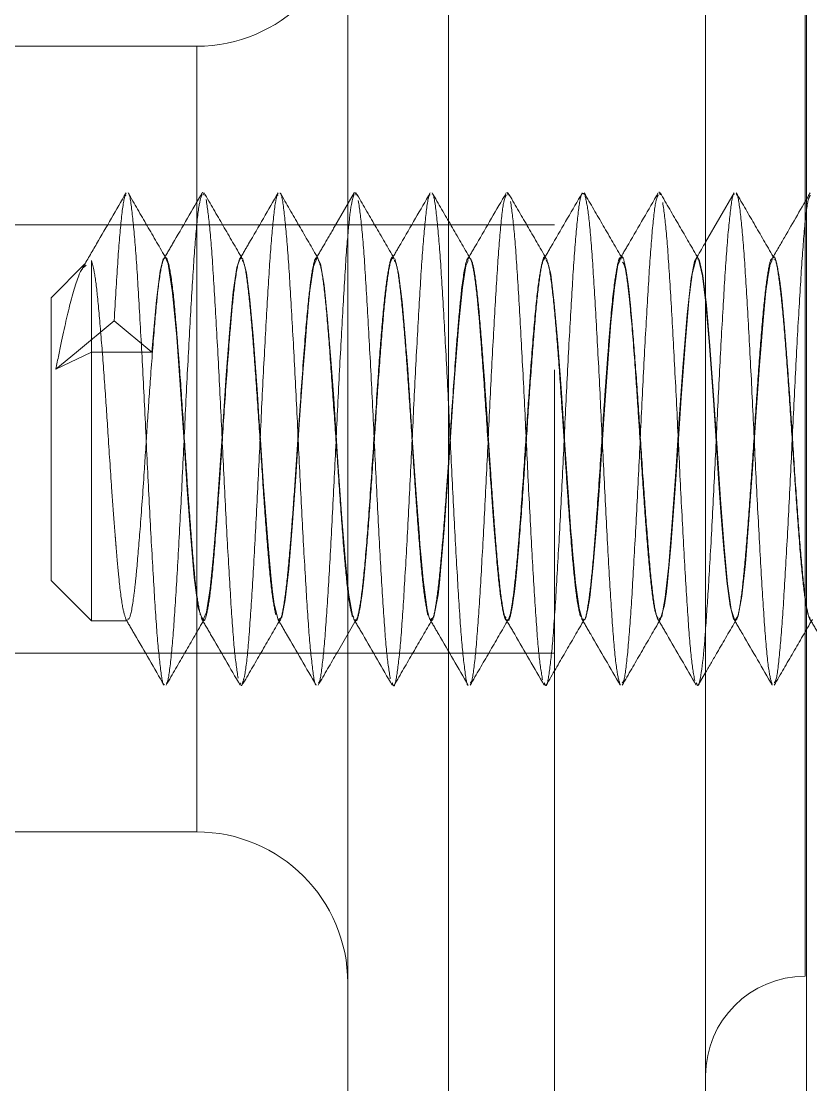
# Model space of a CAD drawing. Header units: millimetres. Extents: x 89051 to 218395, y -330386 to -125649.
# Drawn here: x 100608 to 100666.8, y -129210.3 to -129131.1 of the extents above; entities that cross this region are included whole.
import ezdxf

# ---------------------------------------------------------------- set-up
doc = ezdxf.new("R2010")
doc.units = ezdxf.units.MM
doc.header["$LTSCALE"] = 13
doc.linetypes.add('CENTER', pattern=[50.8, 31.75, -6.35, 6.35, -6.35])
doc.linetypes.add('HIDDEN', pattern=[9.525, 6.35, -3.175])
doc.layers.get('0').update_dxf_attribs({"color": 1, "linetype": 'CENTER'})

msp = doc.modelspace()

# ---------------------------------------------------------------- linework, layer by layer
at = {"color": 8, "linetype": 'Continuous', "lineweight": 15}
for p, q in [((100639.847, -129245.592), (100639.847, -129078.905)), ((100666.509, -129235.111), (100666.509, -129089.386)), ((100621.097, -129191.499), (100621.097, -129132.999))]:
    msp.add_line(p, q, dxfattribs=at)
at = {"color": 7, "linetype": 'HIDDEN', "lineweight": 0}
for p, q in [((100639.847, -129078.905), (100639.847, -129245.592)), ((100647.759, -129239.649), (100647.759, -129084.849)), ((100666.414, -129122.255), (100666.414, -129202.242)), ((100621.097, -129132.999), (100621.097, -129191.499)), ((100621.648, -129144.102), (100621.54, -129143.868)), ((100644.298, -129144.083), (100644.215, -129143.854)), ((100655.624, -129144.072), (100655.552, -129143.853)), ((100661.14, -129143.916), (100659.009, -129147.591)), ((100647.759, -129146.311), (100591.509, -129146.311)), ((100613.259, -129155.774), (100613.259, -129148.948)), ((100618.763, -129148.726), (100618.725, -129148.726)), ((100624.425, -129148.726), (100624.387, -129148.726)), ((100630.088, -129148.726), (100630.05, -129148.726)), ((100635.75, -129148.726), (100635.712, -129148.726)), ((100641.413, -129148.726), (100641.375, -129148.726)), ((100647.075, -129148.726), (100647.038, -129148.726)), ((100652.737, -129148.726), (100652.702, -129148.726)), ((100658.4, -129148.726), (100658.363, -129148.726)), ((100664.062, -129148.726), (100664.025, -129148.726)), ((100612.772, -129149.214), (100610.259, -129151.726)), ((100610.259, -129172.771), (100610.259, -129151.726)), ((100612.137, -129155.773), (100614.949, -129153.44)), ((100614.949, -129153.44), (100617.762, -129155.773)), ((100612.137, -129155.773), (100610.6, -129157.047)), ((100610.6, -129157.047), (100613.259, -129155.774)), ((100617.762, -129155.774), (100613.259, -129155.774)), ((100613.259, -129155.774), (100613.259, -129175.771)), ((100610.259, -129172.771), (100613.259, -129175.771)), ((100613.259, -129175.771), (100615.931, -129175.771)), ((100621.559, -129175.771), (100621.593, -129175.771)), ((100627.212, -129175.771), (100627.257, -129175.771)), ((100638.536, -129175.771), (100638.581, -129175.771)), ((100644.205, -129175.771), (100644.243, -129175.771)), ((100649.872, -129175.771), (100649.907, -129175.771)), ((100661.194, -129175.771), (100661.232, -129175.771)), ((100591.509, -129178.186), (100647.759, -129178.186)), ((100624.436, -129180.634), (100624.331, -129180.395))]:
    msp.add_line(p, q, dxfattribs=at)
at = {"color": 7, "linetype": 'Continuous', "lineweight": 15}
for p, q in [((100659.009, -129245.592), (100659.009, -129078.905)), ((100632.347, -129238.092), (100632.347, -129086.405)), ((100621.097, -129132.999), (100585.505, -129132.999)), ((100632.828, -129143.915), (100631.393, -129146.391)), ((100632.976, -129144.1), (100632.877, -129143.859)), ((100631.573, -129178.111), (100632.98, -129175.688)), ((100658.454, -129180.581), (100659.009, -129179.622)), ((100598.71, -129191.499), (100621.097, -129191.499))]:
    msp.add_line(p, q, dxfattribs=at)
at = {"color": 7, "linetype": 'HIDDEN', "lineweight": 0, "flags": 128}
for points in [[(100624.387, -129148.796), (100624.35, -129148.738), (100624.083, -129149.472), (100623.818, -129151.291), (100623.554, -129154.04), (100623.292, -129157.485), (100623.031, -129161.335), (100622.771, -129165.262), (100622.57, -129168.153), (100622.353, -129170.901), (100622.109, -129173.365), (100621.838, -129175.141), (100621.541, -129175.768), (100621.216, -129174.823), (100620.916, -129172.548), (100620.652, -129169.586), (100620.392, -129166), (100620.132, -129162.099), (100619.871, -129158.211), (100619.607, -129154.665), (100619.296, -129151.354), (100618.96, -129149.194), (100618.761, -129148.738), (100618.608, -129148.85), (100618.384, -129149.73), (100618.102, -129151.905), (100617.762, -129155.774), (100617.762, -129155.774)], [(100632.812, -129175.537), (100632.705, -129175.38), (100632.432, -129173.868), (100632.175, -129171.405), (100631.911, -129168.143), (100631.64, -129164.347), (100631.512, -129162.403), (100631.449, -129161.427), (100631.418, -129160.941), (100631.402, -129160.698), (100631.394, -129160.577), (100631.391, -129160.517), (100631.389, -129160.486), (100631.388, -129160.471), (100631.387, -129160.464), (100631.387, -129160.46), (100631.387, -129160.458), (100631.387, -129160.457), (100631.387, -129160.457), (100631.387, -129160.456), (100631.387, -129160.456), (100631.387, -129160.456), (100631.387, -129160.456), (100631.358, -129160.026), (100631.304, -129159.232), (100631.117, -129156.638), (100630.851, -129153.319), (100630.595, -129150.792), (100630.323, -129149.196), (100630.065, -129148.731), (100629.802, -129149.407), (100629.531, -129151.197), (100629.402, -129152.433), (100629.339, -129153.129), (100629.308, -129153.496), (100629.293, -129153.683), (100629.285, -129153.778), (100629.281, -129153.826), (100629.279, -129153.849), (100629.278, -129153.861), (100629.278, -129153.867), (100629.277, -129153.87), (100629.277, -129153.872), (100629.277, -129153.873), (100629.277, -129153.873), (100629.277, -129153.873), (100629.277, -129153.873), (100629.277, -129153.873), (100629.277, -129153.873), (100629.246, -129154.249), (100629.191, -129154.925), (100629.008, -129157.317), (100628.741, -129161.175), (100628.486, -129165.065), (100628.214, -129168.797), (100627.955, -129171.916), (100627.693, -129174.227), (100627.496, -129175.287), (100627.433, -129175.503), (100627.174, -129175.711), (100626.869, -129174.543), (100626.737, -129173.616), (100626.632, -129172.681), (100626.409, -129170.181), (100626.075, -129165.769), (100625.843, -129162.308), (100625.736, -129160.622), (100625.618, -129158.897), (100625.295, -129154.6), (100625.056, -129151.893), (100624.801, -129149.883), (100624.5, -129148.777), (100624.5, -129148.777)], [(100641.306, -129148.958), (100641.141, -129149.346), (100640.884, -129150.954), (100640.623, -129153.621), (100640.305, -129157.698), (100640.183, -129159.425), (100640.079, -129160.969), (100639.857, -129164.39), (100639.524, -129168.995), (100639.291, -129171.779), (100639.178, -129172.943), (100639.072, -129173.841), (100638.763, -129175.491), (100638.504, -129175.719), (100638.472, -129175.667), (100638.456, -129175.635), (100638.448, -129175.617), (100638.444, -129175.607), (100638.443, -129175.605), (100638.443, -129175.604), (100638.443, -129175.604), (100638.443, -129175.604), (100638.443, -129175.604), (100638.443, -129175.604), (100638.443, -129175.604), (100638.443, -129175.604), (100638.443, -129175.604), (100638.443, -129175.604), (100638.442, -129175.603), (100638.413, -129175.526), (100638.268, -129174.959), (100637.962, -129172.734), (100637.786, -129170.83), (100637.728, -129170.11), (100637.71, -129169.891), (100637.701, -129169.773), (100637.695, -129169.701), (100637.681, -129169.532), (100637.632, -129168.907), (100637.443, -129166.377), (100637.181, -129162.496), (100636.923, -129158.61), (100636.787, -129156.73), (100636.718, -129155.833), (100636.684, -129155.398), (100636.667, -129155.183), (100636.659, -129155.077), (100636.654, -129155.024), (100636.652, -129154.998), (100636.651, -129154.984), (100636.651, -129154.978), (100636.65, -129154.975), (100636.65, -129154.973), (100636.65, -129154.972), (100636.65, -129154.972), (100636.65, -129154.971), (100636.65, -129154.971), (100636.65, -129154.971), (100636.65, -129154.971), (100636.642, -129154.867), (100636.627, -129154.677), (100636.577, -129154.052), (100636.395, -129152.022), (100636.129, -129149.899), (100635.859, -129148.831), (100635.859, -129148.831)], [(100652.63, -129148.961), (100652.479, -129149.287), (100652.207, -129150.975), (100651.953, -129153.571), (100651.685, -129156.949), (100651.42, -129160.75), (100651.29, -129162.719), (100651.226, -129163.703), (100651.194, -129164.192), (100651.178, -129164.435), (100651.171, -129164.557), (100651.167, -129164.618), (100651.165, -129164.648), (100651.164, -129164.663), (100651.163, -129164.671), (100651.163, -129164.674), (100651.163, -129164.676), (100651.163, -129164.677), (100651.163, -129164.678), (100651.163, -129164.678), (100651.163, -129164.678), (100651.163, -129164.678), (100651.163, -129164.678), (100651.16, -129164.711), (100651.156, -129164.771), (100651.142, -129164.978), (100651.09, -129165.725), (100650.891, -129168.447), (100650.629, -129171.644), (100650.37, -129174.038), (100650.234, -129174.885), (100650.166, -129175.206), (100650.132, -129175.341), (100650.115, -129175.401), (100650.106, -129175.429), (100650.102, -129175.443), (100650.1, -129175.45), (100650.099, -129175.453), (100650.098, -129175.455), (100650.098, -129175.456), (100650.098, -129175.456), (100650.098, -129175.457), (100650.098, -129175.457), (100650.098, -129175.457), (100650.098, -129175.457), (100650.098, -129175.457), (100650.098, -129175.457), (100650.09, -129175.481), (100650.075, -129175.525), (100650.025, -129175.649), (100649.843, -129175.735), (100649.576, -129174.871), (100649.311, -129172.942), (100649.181, -129171.625), (100649.117, -129170.89), (100649.085, -129170.505), (100649.069, -129170.309), (100649.061, -129170.209), (100649.057, -129170.16), (100649.055, -129170.135), (100649.054, -129170.122), (100649.054, -129170.116), (100649.053, -129170.113), (100649.053, -129170.111), (100649.053, -129170.11), (100649.053, -129170.11), (100649.053, -129170.11), (100649.053, -129170.11), (100649.053, -129170.109), (100649.053, -129170.109), (100649.045, -129170.004), (100649.029, -129169.811), (100648.976, -129169.146), (100648.782, -129166.566), (100648.519, -129162.688), (100648.261, -129158.801), (100647.989, -129155.138), (100647.733, -129152.149), (100647.467, -129149.981), (100647.165, -129148.797), (100647.165, -129148.797)], [(100661.075, -129175.654), (100660.826, -129174.662), (100660.589, -129172.842), (100660.364, -129170.438), (100660.151, -129167.692), (100659.95, -129164.819), (100659.761, -129161.999), (100659.584, -129159.365), (100659.265, -129154.975), (100658.995, -129151.931), (100658.773, -129150.108), (100658.472, -129148.826), (100658.393, -129148.734), (100658.372, -129148.727), (100658.366, -129148.726), (100658.363, -129148.726), (100658.363, -129148.726), (100658.363, -129148.726), (100658.363, -129148.726), (100658.363, -129148.726), (100658.363, -129148.726), (100658.363, -129148.726), (100658.175, -129149.038), (100657.932, -129150.301), (100657.635, -129152.974), (100657.311, -129156.937), (100657.045, -129160.751), (100656.782, -129164.693), (100656.523, -129168.428), (100656.262, -129171.639), (100656, -129174.049), (100655.736, -129175.453), (100655.538, -129175.661)], [(100658.4, -129148.854), (100658.292, -129148.829), (100658.012, -129149.956), (100657.944, -129150.406), (100657.91, -129150.656), (100657.893, -129150.786), (100657.889, -129150.82), (100657.886, -129150.836), (100657.885, -129150.845), (100657.885, -129150.846), (100657.885, -129150.846), (100657.885, -129150.846), (100657.885, -129150.846), (100657.885, -129150.846), (100657.885, -129150.846), (100657.885, -129150.846), (100657.885, -129150.847), (100657.885, -129150.848), (100657.882, -129150.868), (100657.849, -129151.148), (100657.792, -129151.667), (100657.505, -129154.906), (100657.188, -129159.177), (100656.958, -129162.634), (100656.858, -129164.202), (100656.736, -129165.961), (100656.411, -129170.24), (100656.17, -129172.889), (100656.138, -129173.183), (100656.122, -129173.325), (100656.115, -129173.395), (100656.113, -129173.412), (100656.112, -129173.421), (100656.111, -129173.425), (100656.111, -129173.425), (100656.111, -129173.426), (100656.111, -129173.426), (100656.111, -129173.426), (100656.111, -129173.426), (100656.111, -129173.426), (100656.111, -129173.429), (100656.108, -129173.453), (100656.103, -129173.494), (100656.087, -129173.622), (100655.942, -129174.628), (100655.629, -129175.738), (100655.568, -129175.669)], [(100663.958, -129148.955), (100663.818, -129149.233), (100663.682, -129149.915), (100663.613, -129150.359), (100663.579, -129150.605), (100663.562, -129150.734), (100663.554, -129150.8), (100663.549, -129150.833), (100663.547, -129150.85), (100663.546, -129150.858), (100663.546, -129150.863), (100663.545, -129150.865), (100663.545, -129150.866), (100663.545, -129150.866), (100663.545, -129150.867), (100663.545, -129150.867), (100663.545, -129150.867), (100663.545, -129150.867), (100663.545, -129150.867), (100663.538, -129150.926), (100663.524, -129151.047), (100663.474, -129151.49), (100663.29, -129153.423), (100663.024, -129156.767), (100662.754, -129160.594), (100662.501, -129164.485), (100662.408, -129165.826), (100662.229, -129168.27), (100661.966, -129171.505), (100661.709, -129173.94), (100661.436, -129175.413), (100661.18, -129175.748), (100660.915, -129174.941), (100660.644, -129173.036), (100660.394, -129170.297), (100660.121, -129166.754), (100659.86, -129162.939), (100659.599, -129158.992), (100659.327, -129155.307), (100659.07, -129152.279), (100658.806, -129150.066), (100658.535, -129148.886), (100658.535, -129148.886)]]:
    msp.add_lwpolyline(points, dxfattribs=at)
at = {"color": 7, "linetype": 'Continuous', "lineweight": 15}
for centre, start, end in [((100621.097, -129121.749), 270, 0), ((100621.097, -129202.749), 0, 90)]:
    msp.add_arc(centre, 11.25, start, end, dxfattribs=at)
at = {"color": 7, "linetype": 'HIDDEN', "lineweight": 0}
msp.add_arc((100666.414, -129209.648), 7.405, 90, 180, dxfattribs=at)
for points, knots in [([(100615.841, -129143.914), (100615.108, -129145.181), (100614.023, -129147.054), (100612.934, -129148.925), (100612.581, -129149.532)], [0, 0, 0, 0, 0.6760482, 1, 1, 1, 1]), ([(100615.839, -129144.096), (100615.807, -129144.106), (100615.689, -129144.14), (100615.468, -129145.831), (100615.21, -129148.938), (100615.036, -129151.94), (100614.949, -129153.44)], [0, 0, 0, 0, 0.111462, 0.410534, 0.705454, 1, 1, 1, 1]), ([(100618.67, -129180.504), (100618.661, -129180.512), (100618.565, -129180.593), (100618.372, -129179.26), (100618.104, -129176.505), (100617.854, -129172.382), (100617.577, -129167.452), (100617.32, -129162.056), (100617.06, -129156.677), (100616.784, -129151.794), (100616.534, -129147.742), (100616.264, -129145.099), (100616.078, -129143.843), (100615.988, -129143.945), (100615.984, -129143.949)], [0, 0, 0, 0, 0.0107249, 0.1097801, 0.2085706, 0.3058148, 0.4052503, 0.503089, 0.6011703, 0.7005577, 0.797709, 0.8966584, 0.9955704, 1, 1, 1, 1]), ([(100618.824, -129148.811), (100618.35, -129147.996), (100617.403, -129146.364), (100616.457, -129144.732), (100615.984, -129143.915)], [0, 0, 0, 0, 0.499723, 1, 1, 1, 1]), ([(100621.504, -129143.914), (100620.771, -129145.18), (100619.807, -129146.845), (100618.838, -129148.509), (100618.606, -129148.908)], [0, 0, 0, 0, 0.760057, 1, 1, 1, 1]), ([(100621.502, -129144.012), (100621.427, -129144.211), (100621.264, -129144.646), (100621.002, -129147.158), (100620.754, -129150.928), (100620.481, -129155.693), (100620.214, -129161.009), (100619.963, -129166.44), (100619.686, -129171.491), (100619.43, -129175.798), (100619.169, -129178.843), (100618.956, -129180.418), (100618.845, -129180.417), (100618.82, -129180.416)], [0, 0, 0, 0, 0.0842827, 0.1836298, 0.2807793, 0.3800008, 0.4787302, 0.5761388, 0.6756691, 0.7734142, 0.8717421, 0.9711517, 1, 1, 1, 1]), ([(100624.485, -129148.808), (100624.011, -129147.993), (100623.064, -129146.361), (100622.118, -129144.729), (100621.645, -129143.913)], [0, 0, 0, 0, 0.4997189, 1, 1, 1, 1]), ([(100627.165, -129143.918), (100626.432, -129145.183), (100625.477, -129146.832), (100624.519, -129148.478), (100624.296, -129148.862)], [0, 0, 0, 0, 0.7671847, 1, 1, 1, 1]), ([(100627.162, -129144.086), (100627.135, -129144.088), (100627.022, -129144.097), (100626.807, -129145.703), (100626.546, -129148.78), (100626.29, -129153.106), (100626.013, -129158.17), (100625.762, -129163.603), (100625.494, -129168.912), (100625.222, -129173.661), (100624.973, -129177.405), (100624.713, -129179.874), (100624.553, -129180.286), (100624.48, -129180.472)], [0, 0, 0, 0, 0.031528, 0.130921, 0.229143, 0.326914, 0.426399, 0.523731, 0.622476, 0.721624, 0.818744, 0.91808, 1, 1, 1, 1]), ([(100630.149, -129148.811), (100629.676, -129147.996), (100628.729, -129146.366), (100627.784, -129144.735), (100627.311, -129143.919)], [0, 0, 0, 0, 0.499763, 1, 1, 1, 1]), ([(100629.997, -129180.534), (100629.992, -129180.54), (100629.9, -129180.637), (100629.711, -129179.359), (100629.442, -129176.681), (100629.192, -129172.608), (100628.916, -129167.711), (100628.657, -129162.326), (100628.399, -129156.935), (100628.122, -129152.019), (100627.872, -129147.917), (100627.603, -129145.196), (100627.412, -129143.887), (100627.319, -129143.973), (100627.312, -129143.98)], [0, 0, 0, 0, 0.006711, 0.105669, 0.204574, 0.301749, 0.401154, 0.499163, 0.597073, 0.696497, 0.793711, 0.892551, 0.991566, 1, 1, 1, 1]), ([(100635.811, -129148.81), (100635.338, -129147.996), (100634.391, -129146.365), (100633.445, -129144.733), (100632.972, -129143.917)], [0, 0, 0, 0, 0.499741, 1, 1, 1, 1]), ([(100638.491, -129143.914), (100637.759, -129145.18), (100636.81, -129146.817), (100635.858, -129148.453), (100635.642, -129148.825)], [0, 0, 0, 0, 0.772943, 1, 1, 1, 1]), ([(100638.49, -129144.07), (100638.466, -129144.066), (100638.357, -129144.048), (100638.145, -129145.587), (100637.883, -129148.592), (100637.628, -129152.872), (100637.351, -129157.906), (100637.099, -129163.331), (100636.833, -129168.662), (100636.56, -129173.434), (100636.311, -129177.287), (100636.037, -129179.773), (100635.82, -129180.852), (100635.694, -129180.499), (100635.655, -129180.388)], [0, 0, 0, 0, 0.025928, 0.119873, 0.212909, 0.305235, 0.399331, 0.491469, 0.584729, 0.678569, 0.770402, 0.864282, 0.957467, 1, 1, 1, 1]), ([(100641.474, -129148.811), (100641, -129147.995), (100640.053, -129146.364), (100639.107, -129144.732), (100638.634, -129143.915)], [0, 0, 0, 0, 0.499718, 1, 1, 1, 1]), ([(100641.322, -129180.569), (100641.32, -129180.571), (100641.233, -129180.679), (100641.05, -129179.451), (100640.779, -129176.855), (100640.53, -129172.832), (100640.254, -129167.969), (100639.993, -129162.597), (100639.737, -129157.195), (100639.46, -129152.246), (100639.209, -129148.096), (100638.942, -129145.294), (100638.745, -129143.928), (100638.647, -129144.001), (100638.635, -129144.011)], [0, 0, 0, 0, 0.001621, 0.100409, 0.199357, 0.296422, 0.395724, 0.493841, 0.59153, 0.690918, 0.788151, 0.886812, 0.985859, 1, 1, 1, 1]), ([(100644.152, -129143.917), (100643.42, -129145.182), (100642.453, -129146.852), (100641.482, -129148.519), (100641.247, -129148.924)], [0, 0, 0, 0, 0.75754, 1, 1, 1, 1]), ([(100644.15, -129144.063), (100644.085, -129144.204), (100643.932, -129144.536), (100643.678, -129146.852), (100643.43, -129150.499), (100643.159, -129155.189), (100642.889, -129160.468), (100642.64, -129165.909), (100642.363, -129171.019), (100642.104, -129175.417), (100641.846, -129178.604), (100641.624, -129180.324), (100641.504, -129180.378), (100641.471, -129180.393)], [0, 0, 0, 0, 0.073828, 0.173336, 0.270603, 0.369693, 0.468715, 0.566019, 0.665552, 0.763673, 0.861719, 0.961267, 1, 1, 1, 1]), ([(100647.135, -129148.808), (100646.661, -129147.992), (100645.714, -129146.361), (100644.768, -129144.729), (100644.295, -129143.912)], [0, 0, 0, 0, 0.499725, 1, 1, 1, 1]), ([(100649.815, -129143.916), (100649.083, -129145.181), (100648.129, -129146.828), (100647.172, -129148.473), (100646.95, -129148.854)], [0, 0, 0, 0, 0.7679262, 1, 1, 1, 1]), ([(100649.963, -129144.036), (100649.895, -129143.964), (100649.741, -129143.802), (100649.485, -129145.423), (100649.22, -129148.421), (100648.967, -129152.636), (100648.689, -129157.644), (100648.436, -129163.061), (100648.172, -129168.407), (100647.897, -129173.216), (100647.649, -129177.123), (100647.376, -129179.685), (100647.154, -129180.832), (100647.025, -129180.5), (100646.982, -129180.39)], [0, 0, 0, 0, 0.07121, 0.160368, 0.248854, 0.336418, 0.42578, 0.513384, 0.601823, 0.691003, 0.778217, 0.867303, 0.95592, 1, 1, 1, 1]), ([(100652.8, -129148.813), (100652.327, -129147.998), (100651.38, -129146.368), (100650.435, -129144.737), (100649.962, -129143.92)], [0, 0, 0, 0, 0.499754, 1, 1, 1, 1]), ([(100652.646, -129180.555), (100652.561, -129180.278), (100652.387, -129179.713), (100652.117, -129176.972), (100651.868, -129173.068), (100651.593, -129168.222), (100651.33, -129162.868), (100651.076, -129157.459), (100650.798, -129152.464), (100650.547, -129148.318), (100650.279, -129145.242), (100650.1, -129144.435), (100650.009, -129144.031)], [0, 0, 0, 0, 0.097101, 0.198084, 0.297018, 0.398214, 0.498416, 0.597873, 0.699226, 0.798464, 0.898927, 1, 1, 1, 1]), ([(100655.479, -129143.914), (100654.746, -129145.18), (100653.778, -129146.851), (100652.806, -129148.521), (100652.571, -129148.926)], [0, 0, 0, 0, 0.7572411, 1, 1, 1, 1]), ([(100655.476, -129144.075), (100655.415, -129144.192), (100655.267, -129144.477), (100655.017, -129146.704), (100654.767, -129150.289), (100654.498, -129154.939), (100654.227, -129160.198), (100653.978, -129165.642), (100653.702, -129170.78), (100653.441, -129175.222), (100653.185, -129178.48), (100652.956, -129180.282), (100652.831, -129180.366), (100652.792, -129180.392)], [0, 0, 0, 0, 0.069352, 0.16869, 0.265814, 0.36459, 0.463511, 0.560559, 0.659843, 0.757929, 0.855608, 0.954975, 1, 1, 1, 1]), ([(100658.46, -129148.809), (100657.987, -129147.994), (100657.04, -129146.363), (100656.094, -129144.731), (100655.621, -129143.915)], [0, 0, 0, 0, 0.499742, 1, 1, 1, 1]), ([(100661.14, -129144.029), (100661.125, -129144.02), (100661.024, -129143.959), (100660.823, -129145.368), (100660.557, -129148.224), (100660.305, -129152.409), (100660.028, -129157.38), (100659.773, -129162.795), (100659.511, -129168.132), (100659.245, -129172.907), (100659.085, -129175.245), (100659.009, -129176.341)], [0, 0, 0, 0, 0.021845, 0.146606, 0.27069, 0.393176, 0.518306, 0.64115, 0.764807, 0.889767, 1, 1, 1, 1]), ([(100664.124, -129148.81), (100663.65, -129147.995), (100662.703, -129146.363), (100661.757, -129144.731), (100661.284, -129143.914)], [0, 0, 0, 0, 0.499715, 1, 1, 1, 1]), ([(100663.972, -129180.527), (100663.891, -129180.284), (100663.722, -129179.777), (100663.454, -129177.135), (100663.206, -129173.289), (100662.932, -129168.478), (100662.667, -129163.139), (100662.414, -129157.718), (100662.137, -129152.706), (100661.884, -129148.46), (100661.62, -129145.507), (100661.412, -129144.015), (100661.306, -129144.05), (100661.285, -129144.057)], [0, 0, 0, 0, 0.090758, 0.189851, 0.286836, 0.385991, 0.484383, 0.58177, 0.681147, 0.778559, 0.87692, 0.97609, 1, 1, 1, 1]), ([(100666.802, -129143.917), (100666.162, -129145.022), (100665.196, -129146.691), (100664.226, -129148.357), (100663.899, -129148.92)], [0, 0, 0, 0, 0.662296, 1, 1, 1, 1]), ([(100666.799, -129144.094), (100666.743, -129144.187), (100666.601, -129144.427), (100666.355, -129146.559), (100666.104, -129150.081), (100665.837, -129154.692), (100665.564, -129159.929), (100665.316, -129165.375), (100665.041, -129170.539), (100664.778, -129175.025), (100664.524, -129178.349), (100664.291, -129180.226), (100664.163, -129180.346), (100664.121, -129180.385)], [0, 0, 0, 0, 0.0638442, 0.1634042, 0.2607951, 0.3596466, 0.4588547, 0.5560579, 0.6554852, 0.7539211, 0.851646, 0.9512231, 1, 1, 1, 1]), ([(100624.179, -129180.047), (100624.087, -129179.437), (100623.905, -129178.23), (100623.651, -129174.651), (100623.386, -129170.131), (100623.112, -129164.913), (100622.864, -129159.471), (100622.59, -129154.262), (100622.325, -129149.761), (100622.071, -129146.207), (100621.889, -129145.021), (100621.797, -129144.422)], [0, 0, 0, 0, 0.1122157, 0.2221055, 0.3333128, 0.4452294, 0.5547459, 0.6666975, 0.7778385, 0.8877816, 1, 1, 1, 1]), ([(100635.517, -129180.113), (100635.425, -129179.528), (100635.243, -129178.371), (100634.988, -129174.851), (100634.725, -129170.375), (100634.45, -129165.181), (100634.202, -129159.739), (100633.928, -129154.508), (100633.662, -129149.964), (100633.409, -129146.35), (100633.227, -129145.115), (100633.135, -129144.491)], [0, 0, 0, 0, 0.112219, 0.22224, 0.333289, 0.445285, 0.554807, 0.666673, 0.777968, 0.887791, 1, 1, 1, 1]), ([(100646.855, -129180.175), (100646.764, -129179.616), (100646.582, -129178.508), (100646.325, -129175.05), (100646.063, -129170.618), (100645.788, -129165.449), (100645.539, -129160.009), (100645.267, -129154.755), (100644.999, -129150.169), (100644.748, -129146.495), (100644.566, -129145.212), (100644.474, -129144.563)], [0, 0, 0, 0, 0.112212, 0.222385, 0.333264, 0.445329, 0.554879, 0.666649, 0.778086, 0.887811, 1, 1, 1, 1]), ([(100658.194, -129180.233), (100658.102, -129179.7), (100657.92, -129178.641), (100657.662, -129175.245), (100657.402, -129170.858), (100657.126, -129165.716), (100656.877, -129160.279), (100656.606, -129155.004), (100656.337, -129150.377), (100656.086, -129146.645), (100655.904, -129145.313), (100655.812, -129144.639)], [0, 0, 0, 0, 0.112194, 0.22254, 0.33324, 0.445363, 0.554961, 0.666625, 0.778195, 0.887842, 1, 1, 1, 1]), ([(100631.393, -129146.391), (100631.138, -129146.831), (100630.651, -129147.672), (100630.162, -129148.511), (100629.928, -129148.913)], [0, 0, 0, 0, 0.522195, 1, 1, 1, 1]), ([(100632.347, -129147.179), (100632.346, -129147.19), (100632.256, -129147.992), (100632.093, -129150.825), (100631.82, -129155.41), (100631.552, -129160.747), (100631.301, -129166.173), (100631.024, -129171.257), (100630.767, -129175.608), (100630.507, -129178.727), (100630.288, -129180.377), (100630.172, -129180.4), (100630.142, -129180.406)], [0, 0, 0, 0, 0.001702, 0.119614, 0.239905, 0.359855, 0.477946, 0.598692, 0.717484, 0.836598, 0.957281, 1, 1, 1, 1]), ([(100615.826, -129175.67), (100615.744, -129175.43), (100615.567, -129174.912), (100615.341, -129173.108), (100615.187, -129171.436), (100615.113, -129170.557), (100615.079, -129170.13), (100615.065, -129169.946), (100615.06, -129169.887), (100615.058, -129169.858), (100615.057, -129169.843), (100615.056, -129169.836), (100615.056, -129169.832), (100615.056, -129169.83), (100615.055, -129169.829), (100615.055, -129169.829), (100615.055, -129169.829), (100615.055, -129169.829), (100615.055, -129169.829), (100615.054, -129169.816), (100615.049, -129169.755), (100615.038, -129169.611), (100615.006, -129169.209), (100614.912, -129168.018), (100614.729, -129165.53), (100614.497, -129161.952), (100614.241, -129158.059), (100613.967, -129154.512), (100613.718, -129151.586), (100613.474, -129149.707), (100613.324, -129149.174), (100613.259, -129148.948)], [0, 0, 0, 0, 0.095639, 0.206289, 0.256873, 0.282364, 0.295112, 0.298299, 0.299893, 0.30069, 0.301088, 0.301287, 0.301387, 0.301437, 0.301462, 0.301474, 0.30148, 0.301483, 0.301485, 0.301486, 0.302635, 0.307276, 0.315045, 0.339959, 0.41476, 0.52342, 0.617321, 0.720698, 0.827018, 0.926417, 1, 1, 1, 1]), ([(100621.366, -129175.331), (100621.274, -129174.886), (100621.094, -129174.01), (100620.841, -129171.393), (100620.581, -129168.139), (100620.309, -129164.344), (100620.06, -129160.341), (100619.831, -129157.11), (100619.657, -129154.894), (100619.489, -129152.825), (100619.264, -129150.502), (100618.98, -129148.955), (100618.733, -129148.584), (100618.478, -129149.209), (100618.203, -129151.013), (100617.94, -129153.946), (100617.668, -129157.431), (100617.408, -129161.232), (100617.165, -129165.116), (100616.889, -129168.884), (100616.663, -129171.597), (100616.509, -129173.164), (100616.324, -129174.62), (100616.126, -129175.711), (100615.977, -129175.662), (100615.931, -129175.647)], [0, 0, 0, 0, 0.048866, 0.096051, 0.145781, 0.191733, 0.240716, 0.291558, 0.314141, 0.334304, 0.386545, 0.442712, 0.483059, 0.528598, 0.584157, 0.627946, 0.683014, 0.72849, 0.769542, 0.825335, 0.873703, 0.895062, 0.915159, 0.973804, 1, 1, 1, 1]), ([(100624.425, -129148.818), (100624.379, -129148.816), (100624.231, -129148.809), (100623.99, -129150.084), (100623.736, -129152.349), (100623.49, -129155.364), (100623.194, -129159.322), (100622.971, -129162.84), (100622.841, -129164.819), (100622.783, -129165.642), (100622.641, -129167.659), (100622.415, -129170.588), (100622.151, -129173.49), (100621.881, -129175.216), (100621.665, -129175.949), (100621.533, -129175.641), (100621.488, -129175.536)], [0, 0, 0, 0, 0.048479, 0.15642, 0.235097, 0.308598, 0.419427, 0.520571, 0.544272, 0.556403, 0.578252, 0.687492, 0.778194, 0.863372, 0.953025, 1, 1, 1, 1]), ([(100626.98, -129175.325), (100626.893, -129174.881), (100626.718, -129173.993), (100626.457, -129171.368), (100626.197, -129168.048), (100625.937, -129164.212), (100625.675, -129160.212), (100625.413, -129156.389), (100625.149, -129153.047), (100624.884, -129150.549), (100624.663, -129149.116), (100624.531, -129148.991), (100624.487, -129148.95)], [0, 0, 0, 0, 0.105331, 0.210661, 0.315989, 0.421461, 0.526935, 0.63241, 0.737888, 0.843368, 0.94885, 1, 1, 1, 1]), ([(100630.05, -129148.76), (100630.033, -129148.753), (100629.915, -129148.705), (100629.713, -129149.52), (100629.435, -129151.658), (100629.146, -129154.895), (100628.87, -129158.762), (100628.624, -129162.425), (100628.419, -129165.47), (100628.221, -129168.247), (100628.004, -129170.981), (100627.77, -129173.44), (100627.506, -129175.167), (100627.32, -129175.915), (100627.222, -129175.731), (100627.212, -129175.712)], [0, 0, 0, 0, 0.0192803, 0.1299973, 0.2133075, 0.3150277, 0.435072, 0.5023045, 0.574161, 0.6506376, 0.709958, 0.8029908, 0.8960222, 0.9890521, 1, 1, 1, 1]), ([(100632.695, -129175.472), (100632.638, -129175.252), (100632.492, -129174.687), (100632.256, -129172.834), (100632.002, -129169.89), (100631.745, -129166.271), (100631.469, -129162.305), (100631.194, -129158.336), (100630.938, -129154.711), (100630.684, -129151.751), (100630.414, -129149.567), (100630.235, -129149.091), (100630.145, -129148.852)], [0, 0, 0, 0, 0.065937, 0.169227, 0.272502, 0.376479, 0.480478, 0.584435, 0.688369, 0.790782, 0.894906, 1, 1, 1, 1]), ([(100635.712, -129148.774), (100635.704, -129148.758), (100635.607, -129148.572), (100635.422, -129149.302), (100635.157, -129151.003), (100634.894, -129153.781), (100634.602, -129157.658), (100634.286, -129162.477), (100633.956, -129167.437), (100633.653, -129171.351), (100633.376, -129174.035), (100633.125, -129175.399), (100632.966, -129175.885), (100632.889, -129175.766), (100632.887, -129175.763)], [0, 0, 0, 0, 0.008532, 0.101758, 0.194981, 0.288202, 0.381421, 0.50824, 0.625484, 0.733126, 0.831141, 0.919506, 0.9982, 1, 1, 1, 1]), ([(100635.75, -129148.825), (100635.716, -129148.806), (100635.583, -129148.733), (100635.348, -129149.861), (100635.07, -129152.215), (100634.816, -129155.355), (100634.538, -129159.057), (100634.287, -129163.045), (100634.02, -129166.961), (100633.793, -129169.899), (100633.642, -129171.638), (100633.569, -129172.41), (100633.533, -129172.773), (100633.514, -129172.948), (100633.505, -129173.035), (100633.501, -129173.077), (100633.499, -129173.099), (100633.497, -129173.109), (100633.497, -129173.115), (100633.497, -129173.117), (100633.496, -129173.119), (100633.496, -129173.119), (100633.496, -129173.119), (100633.496, -129173.12), (100633.496, -129173.12), (100633.496, -129173.12), (100633.493, -129173.149), (100633.484, -129173.228), (100633.458, -129173.458), (100633.371, -129174.16), (100633.199, -129175.2), (100633.033, -129175.893), (100632.932, -129175.717), (100632.918, -129175.692)], [0, 0, 0, 0, 0.037173, 0.146077, 0.239155, 0.331519, 0.42566, 0.517836, 0.611138, 0.705023, 0.751079, 0.77412, 0.785643, 0.791404, 0.794284, 0.795725, 0.796445, 0.796805, 0.796985, 0.797075, 0.79712, 0.797143, 0.797154, 0.797159, 0.797162, 0.797164, 0.797165, 0.800679, 0.806556, 0.825394, 0.89131, 0.984537, 1, 1, 1, 1]), ([(100638.317, -129175.37), (100638.229, -129174.942), (100638.055, -129174.086), (100637.796, -129171.496), (100637.535, -129168.203), (100637.274, -129164.385), (100637.011, -129160.389), (100636.748, -129156.555), (100636.484, -129153.188), (100636.22, -129150.647), (100635.996, -129149.157), (100635.86, -129149.004), (100635.813, -129148.952)], [0, 0, 0, 0, 0.105153, 0.210106, 0.315006, 0.419907, 0.52481, 0.629714, 0.734619, 0.839527, 0.944435, 1, 1, 1, 1]), ([(100647.038, -129148.742), (100647.035, -129148.736), (100646.967, -129148.593), (100646.824, -129149.079), (100646.576, -129150.318), (100646.297, -129152.97), (100646.025, -129156.342), (100645.769, -129159.99), (100645.508, -129163.918), (100645.259, -129167.571), (100645.02, -129170.654), (100644.811, -129172.929), (100644.592, -129174.65), (100644.388, -129175.598), (100644.199, -129175.863), (100643.976, -129175.497), (100643.732, -129174.129), (100643.484, -129171.749), (100643.294, -129169.455), (100643.172, -129167.818), (100643.107, -129166.923), (100643.085, -129166.605), (100643.076, -129166.48), (100643.072, -129166.426), (100643.07, -129166.401), (100643.069, -129166.389), (100643.069, -129166.383), (100643.069, -129166.38), (100643.068, -129166.379), (100643.068, -129166.378), (100643.068, -129166.378), (100643.068, -129166.377), (100643.068, -129166.377), (100643.068, -129166.377), (100642.96, -129164.865), (100642.757, -129161.846), (100642.478, -129157.719), (100642.235, -129154.436), (100642.006, -129151.746), (100641.761, -129149.718), (100641.561, -129148.911), (100641.436, -129148.748), (100641.399, -129148.729), (100641.384, -129148.727), (100641.379, -129148.726), (100641.376, -129148.726), (100641.375, -129148.726), (100641.375, -129148.726), (100641.375, -129148.726), (100641.375, -129148.726), (100641.375, -129148.726), (100641.375, -129148.726), (100641.375, -129148.726), (100641.375, -129148.726), (100641.375, -129148.726), (100641.374, -129148.726), (100641.364, -129148.727), (100641.296, -129148.744), (100641.118, -129149.091), (100640.868, -129150.633), (100640.61, -129153.259), (100640.356, -129156.452), (100640.096, -129160.244), (100639.848, -129164.003), (100639.617, -129167.324), (100639.376, -129170.466), (100639.109, -129173.309), (100638.843, -129175.105), (100638.652, -129175.895), (100638.55, -129175.716), (100638.536, -129175.691)], [0, 0, 0, 0, 0.000869, 0.024414, 0.053541, 0.08823, 0.122463, 0.147111, 0.177651, 0.214059, 0.234856, 0.262384, 0.288201, 0.312304, 0.334693, 0.355365, 0.391426, 0.420668, 0.443061, 0.458582, 0.463762, 0.465705, 0.466514, 0.466879, 0.467051, 0.467134, 0.467176, 0.467196, 0.467206, 0.467211, 0.467214, 0.467215, 0.467216, 0.467216, 0.467216, 0.504719, 0.53738, 0.565183, 0.591268, 0.62228, 0.653297, 0.661078, 0.664969, 0.665942, 0.666428, 0.666671, 0.666732, 0.666763, 0.666766, 0.666768, 0.666769, 0.66677, 0.66677, 0.666772, 0.666796, 0.666839, 0.667199, 0.670079, 0.690932, 0.730792, 0.757969, 0.782678, 0.821119, 0.849395, 0.870476, 0.901565, 0.932653, 0.963741, 0.994828, 1, 1, 1, 1]), ([(100644.137, -129175.543), (100644.106, -129175.52), (100643.989, -129175.433), (100643.768, -129174.103), (100643.513, -129171.684), (100643.25, -129168.394), (100643.022, -129165.224), (100642.87, -129162.924), (100642.797, -129161.785), (100642.761, -129161.217), (100642.743, -129160.933), (100642.734, -129160.791), (100642.729, -129160.721), (100642.727, -129160.685), (100642.726, -129160.668), (100642.725, -129160.659), (100642.725, -129160.654), (100642.725, -129160.652), (100642.725, -129160.651), (100642.725, -129160.651), (100642.725, -129160.65), (100642.725, -129160.65), (100642.725, -129160.65), (100642.715, -129160.495), (100642.686, -129160.069), (100642.597, -129158.764), (100642.426, -129156.38), (100642.187, -129153.351), (100641.936, -129150.734), (100641.663, -129149.033), (100641.495, -129148.839), (100641.413, -129148.745)], [0, 0, 0, 0, 0.035346, 0.133188, 0.229244, 0.325919, 0.423631, 0.471513, 0.495468, 0.507447, 0.513436, 0.516431, 0.517928, 0.518677, 0.519051, 0.519239, 0.519332, 0.519379, 0.519402, 0.519414, 0.51942, 0.519423, 0.519424, 0.519426, 0.530936, 0.551071, 0.61712, 0.714283, 0.809947, 0.907768, 1, 1, 1, 1]), ([(100647.075, -129148.829), (100647.032, -129148.819), (100646.903, -129148.788), (100646.672, -129149.889), (100646.407, -129152.082), (100646.154, -129155.183), (100645.877, -129158.864), (100645.633, -129162.675), (100645.372, -129166.588), (100645.144, -129169.589), (100644.982, -129171.481), (100644.908, -129172.273), (100644.871, -129172.646), (100644.853, -129172.826), (100644.843, -129172.915), (100644.839, -129172.959), (100644.837, -129172.98), (100644.835, -129172.991), (100644.835, -129172.997), (100644.835, -129173), (100644.834, -129173.001), (100644.834, -129173.002), (100644.834, -129173.002), (100644.834, -129173.002), (100644.834, -129173.002), (100644.834, -129173.002), (100644.825, -129173.093), (100644.796, -129173.343), (100644.707, -129174.083), (100644.536, -129175.147), (100644.366, -129175.872), (100644.261, -129175.705), (100644.243, -129175.675)], [0, 0, 0, 0, 0.047627, 0.141543, 0.234748, 0.326978, 0.42111, 0.513434, 0.594407, 0.699639, 0.746095, 0.769337, 0.780959, 0.786771, 0.789676, 0.791129, 0.791856, 0.792219, 0.792401, 0.792491, 0.792537, 0.792559, 0.792571, 0.792576, 0.792579, 0.792581, 0.792582, 0.803228, 0.82247, 0.88665, 0.979994, 1, 1, 1, 1]), ([(100649.68, -129175.471), (100649.585, -129175.057), (100649.438, -129174.419), (100649.218, -129172.506), (100648.993, -129170.037), (100648.76, -129166.829), (100648.538, -129163.512), (100648.335, -129160.409), (100648.105, -129157.01), (100647.847, -129153.638), (100647.574, -129150.875), (100647.329, -129149.207), (100647.185, -129149.008), (100647.134, -129148.938)], [0, 0, 0, 0, 0.110211, 0.169795, 0.258588, 0.376437, 0.446534, 0.523935, 0.619198, 0.720233, 0.827033, 0.939591, 1, 1, 1, 1]), ([(100652.702, -129148.878), (100652.681, -129148.827), (100652.602, -129148.63), (100652.446, -129149.239), (100652.198, -129150.585), (100651.945, -129153.127), (100651.741, -129155.666), (100651.627, -129157.213), (100651.567, -129158.053), (100651.536, -129158.49), (100651.52, -129158.712), (100651.512, -129158.824), (100651.508, -129158.881), (100651.506, -129158.909), (100651.505, -129158.923), (100651.505, -129158.93), (100651.505, -129158.934), (100651.505, -129158.935), (100651.504, -129158.936), (100651.504, -129158.937), (100651.504, -129158.937), (100651.504, -129158.937), (100651.504, -129158.937), (100651.492, -129159.108), (100651.391, -129160.593), (100651.184, -129163.745), (100650.922, -129167.618), (100650.676, -129170.794), (100650.453, -129173.203), (100650.209, -129174.963), (100650.013, -129175.837), (100649.899, -129175.682), (100649.872, -129175.646)], [0, 0, 0, 0, 0.021667, 0.083415, 0.170549, 0.282929, 0.34888, 0.384292, 0.402604, 0.411911, 0.416602, 0.418956, 0.420136, 0.420727, 0.421022, 0.42117, 0.421243, 0.42128, 0.421299, 0.421308, 0.421313, 0.421315, 0.421316, 0.421317, 0.433797, 0.529344, 0.64142, 0.712219, 0.792694, 0.88044, 0.971951, 1, 1, 1, 1]), ([(100655.463, -129175.552), (100655.435, -129175.533), (100655.321, -129175.46), (100655.107, -129174.196), (100654.852, -129171.856), (100654.592, -129168.605), (100654.314, -129164.809), (100654.065, -129160.799), (100653.794, -129156.939), (100653.571, -129154.083), (100653.42, -129152.419), (100653.346, -129151.679), (100653.309, -129151.334), (100653.29, -129151.168), (100653.281, -129151.086), (100653.277, -129151.046), (100653.274, -129151.026), (100653.273, -129151.016), (100653.273, -129151.011), (100653.272, -129151.008), (100653.272, -129151.007), (100653.272, -129151.007), (100653.272, -129151.006), (100653.272, -129151.006), (100653.272, -129151.006), (100653.272, -129151.006), (100653.267, -129150.967), (100653.254, -129150.855), (100653.209, -129150.503), (100653.123, -129149.898), (100652.955, -129149.07), (100652.825, -129148.539), (100652.738, -129148.729), (100652.737, -129148.73)], [0, 0, 0, 0, 0.032578, 0.128636, 0.222748, 0.320689, 0.419024, 0.514535, 0.611855, 0.708258, 0.756582, 0.780759, 0.792849, 0.798894, 0.801917, 0.803428, 0.804184, 0.804561, 0.80475, 0.804845, 0.804892, 0.804916, 0.804927, 0.804933, 0.804936, 0.804938, 0.804939, 0.810098, 0.819978, 0.853888, 0.902986, 0.999331, 1, 1, 1, 1]), ([(100655.47, -129175.732), (100655.38, -129175.52), (100655.202, -129175.096), (100654.932, -129173.061), (100654.664, -129170.196), (100654.402, -129166.641), (100654.172, -129163.127), (100653.956, -129159.758), (100653.713, -129156.248), (100653.464, -129153.105), (100653.217, -129150.789), (100653.01, -129149.275), (100652.869, -129149.14), (100652.803, -129149.077)], [0, 0, 0, 0, 0.099212, 0.198428, 0.297062, 0.395829, 0.49473, 0.562395, 0.648749, 0.768456, 0.841137, 0.926287, 1, 1, 1, 1]), ([(100664.025, -129148.87), (100663.983, -129148.839), (100663.853, -129148.743), (100663.635, -129149.819), (100663.369, -129151.949), (100663.105, -129155.019), (100662.841, -129158.687), (100662.577, -129162.663), (100662.314, -129166.602), (100662.053, -129170.165), (100661.79, -129173.068), (100661.528, -129174.996), (100661.329, -129175.8), (100661.217, -129175.719), (100661.194, -129175.701)], [0, 0, 0, 0, 0.043609, 0.136808, 0.230007, 0.323204, 0.416401, 0.509597, 0.602791, 0.695923, 0.788916, 0.88191, 0.974905, 1, 1, 1, 1]), ([(100666.789, -129175.565), (100666.766, -129175.556), (100666.657, -129175.512), (100666.445, -129174.288), (100666.187, -129171.972), (100665.928, -129168.744), (100665.653, -129164.998), (100665.473, -129162.164), (100665.361, -129160.434), (100665.272, -129159.125), (100665.14, -129157.252), (100665.005, -129155.492), (100664.924, -129154.485), (100664.891, -129154.091), (100664.877, -129153.919), (100664.87, -129153.84), (100664.867, -129153.802), (100664.865, -129153.783), (100664.865, -129153.774), (100664.864, -129153.769), (100664.864, -129153.767), (100664.864, -129153.766), (100664.864, -129153.765), (100664.864, -129153.765), (100664.864, -129153.765), (100664.864, -129153.765), (100664.864, -129153.765), (100664.859, -129153.713), (100664.847, -129153.562), (100664.805, -129153.069), (100664.748, -129152.427), (100664.688, -129151.816), (100664.65, -129151.468), (100664.631, -129151.292), (100664.62, -129151.205), (100664.615, -129151.161), (100664.613, -129151.139), (100664.611, -129151.128), (100664.611, -129151.122), (100664.61, -129151.119), (100664.61, -129151.118), (100664.61, -129151.117), (100664.61, -129151.117), (100664.61, -129151.117), (100664.61, -129151.117), (100664.61, -129151.117), (100664.601, -129151.038), (100664.573, -129150.812), (100664.483, -129150.121), (100664.31, -129149.17), (100664.157, -129148.554), (100664.066, -129148.742), (100664.062, -129148.75)], [0, 0, 0, 0, 0.026093, 0.123799, 0.220084, 0.316343, 0.414054, 0.509575, 0.521744, 0.54205, 0.606983, 0.664355, 0.686606, 0.696117, 0.700469, 0.702544, 0.703556, 0.704056, 0.704304, 0.704428, 0.704489, 0.70452, 0.704536, 0.704543, 0.704547, 0.704549, 0.70455, 0.704551, 0.709403, 0.718962, 0.752186, 0.775247, 0.787531, 0.793861, 0.797074, 0.798691, 0.799503, 0.79991, 0.800113, 0.800215, 0.800266, 0.800292, 0.800304, 0.800311, 0.800314, 0.800315, 0.800317, 0.810503, 0.830231, 0.898213, 0.995659, 1, 1, 1, 1]), ([(100666.809, -129175.746), (100666.722, -129175.553), (100666.546, -129175.168), (100666.283, -129173.185), (100666.02, -129170.356), (100665.756, -129166.817), (100665.492, -129162.895), (100665.228, -129158.916), (100664.963, -129155.227), (100664.698, -129152.106), (100664.432, -129149.955), (100664.242, -129148.872), (100664.14, -129148.883), (100664.127, -129148.884)], [0, 0, 0, 0, 0.098548, 0.197097, 0.295646, 0.394195, 0.492746, 0.591296, 0.689848, 0.7884, 0.886952, 0.985505, 1, 1, 1, 1]), ([(100612.87, -129149.312), (100612.76, -129149.38), (100612.423, -129149.592), (100611.779, -129151.595), (100611.156, -129154.329), (100610.746, -129156.333), (100610.6, -129157.047)], [0, 0, 0, 0, 0.1634015, 0.5046462, 0.8233886, 1, 1, 1, 1]), ([(100615.823, -129175.672), (100616.039, -129176.043), (100616.99, -129177.678), (100617.938, -129179.314), (100618.671, -129180.579)], [0, 0, 0, 0, 0.2271058, 1, 1, 1, 1]), ([(100618.818, -129180.577), (100619.291, -129179.761), (100620.237, -129178.129), (100621.184, -129176.498), (100621.657, -129175.684)], [0, 0, 0, 0, 0.500253, 1, 1, 1, 1]), ([(100621.427, -129175.571), (100621.663, -129175.977), (100622.634, -129177.646), (100623.602, -129179.318), (100624.335, -129180.583)], [0, 0, 0, 0, 0.24317, 1, 1, 1, 1]), ([(100624.478, -129180.582), (100624.951, -129179.766), (100625.897, -129178.134), (100626.844, -129176.503), (100627.317, -129175.688)], [0, 0, 0, 0, 0.5002649, 1, 1, 1, 1]), ([(100627.128, -129175.637), (100627.351, -129176.02), (100628.31, -129177.668), (100629.265, -129179.317), (100629.998, -129180.583)], [0, 0, 0, 0, 0.232657, 1, 1, 1, 1]), ([(100632.752, -129175.572), (100632.988, -129175.977), (100633.959, -129177.645), (100634.926, -129179.315), (100635.658, -129180.58)], [0, 0, 0, 0, 0.242689, 1, 1, 1, 1]), ([(100635.802, -129180.583), (100636.275, -129179.767), (100637.221, -129178.135), (100638.168, -129176.505), (100638.641, -129175.69)], [0, 0, 0, 0, 0.500255, 1, 1, 1, 1]), ([(100638.476, -129175.677), (100638.692, -129176.048), (100639.642, -129177.681), (100640.589, -129179.317), (100641.322, -129180.582)], [0, 0, 0, 0, 0.226714, 1, 1, 1, 1]), ([(100641.468, -129180.577), (100641.941, -129179.761), (100642.887, -129178.129), (100643.834, -129176.499), (100644.307, -129175.684)], [0, 0, 0, 0, 0.500258, 1, 1, 1, 1]), ([(100644.08, -129175.577), (100644.315, -129175.98), (100645.286, -129177.648), (100646.252, -129179.318), (100646.985, -129180.583)], [0, 0, 0, 0, 0.241898, 1, 1, 1, 1]), ([(100647.128, -129180.582), (100647.601, -129179.765), (100648.547, -129178.133), (100649.494, -129176.502), (100649.967, -129175.687)], [0, 0, 0, 0, 0.500271, 1, 1, 1, 1]), ([(100649.767, -129175.62), (100649.994, -129176.009), (100650.956, -129177.661), (100651.914, -129179.316), (100652.646, -129180.581)], [0, 0, 0, 0, 0.235527, 1, 1, 1, 1]), ([(100652.789, -129180.584), (100653.262, -129179.768), (100654.208, -129178.135), (100655.156, -129176.504), (100655.629, -129175.688)], [0, 0, 0, 0, 0.500285, 1, 1, 1, 1]), ([(100655.409, -129175.583), (100655.643, -129175.985), (100656.611, -129177.649), (100657.576, -129179.316), (100658.309, -129180.581)], [0, 0, 0, 0, 0.241226, 1, 1, 1, 1]), ([(100659.009, -129179.622), (100659.297, -129179.126), (100660.057, -129177.814), (100660.818, -129176.503), (100661.291, -129175.689)], [0, 0, 0, 0, 0.378455, 1, 1, 1, 1]), ([(100661.084, -129175.605), (100661.313, -129175.999), (100662.279, -129177.658), (100663.24, -129179.318), (100663.973, -129180.584)], [0, 0, 0, 0, 0.237624, 1, 1, 1, 1]), ([(100664.117, -129180.579), (100664.59, -129179.762), (100665.536, -129178.131), (100666.483, -129176.5), (100666.956, -129175.685)], [0, 0, 0, 0, 0.50026, 1, 1, 1, 1]), ([(100666.74, -129175.594), (100666.972, -129175.992), (100667.938, -129177.653), (100668.902, -129179.317), (100669.634, -129180.582)], [0, 0, 0, 0, 0.239656, 1, 1, 1, 1]), ([(100630.139, -129180.584), (100630.613, -129179.767), (100631.09, -129178.943), (100631.568, -129178.119), (100631.573, -129178.111)], [0, 0, 0, 0, 0.990691, 1, 1, 1, 1])]:
    msp.add_open_spline(points, degree=3, knots=knots, dxfattribs=at)
at = {"color": 7, "linetype": 'Continuous', "lineweight": 15}
for points, knots in [([(100632.826, -129144.039), (100632.756, -129144.196), (100632.599, -129144.548), (100632.437, -129146.242), (100632.347, -129147.179)], [0, 0, 0, 0, 0.446722, 1, 1, 1, 1]), ([(100659.009, -129147.591), (100658.987, -129147.631), (100658.748, -129148.043), (100658.508, -129148.455), (100658.291, -129148.827)], [0, 0, 0, 0, 0.095657, 1, 1, 1, 1]), ([(100659.009, -129176.341), (100659.001, -129176.467), (100658.907, -129177.914), (100658.714, -129179.516), (100658.486, -129180.822), (100658.353, -129180.504), (100658.306, -129180.39)], [0, 0, 0, 0, 0.036216, 0.414754, 0.792105, 1, 1, 1, 1])]:
    msp.add_open_spline(points, degree=3, knots=knots, dxfattribs=at)

doc.saveas('drawing.dxf')
